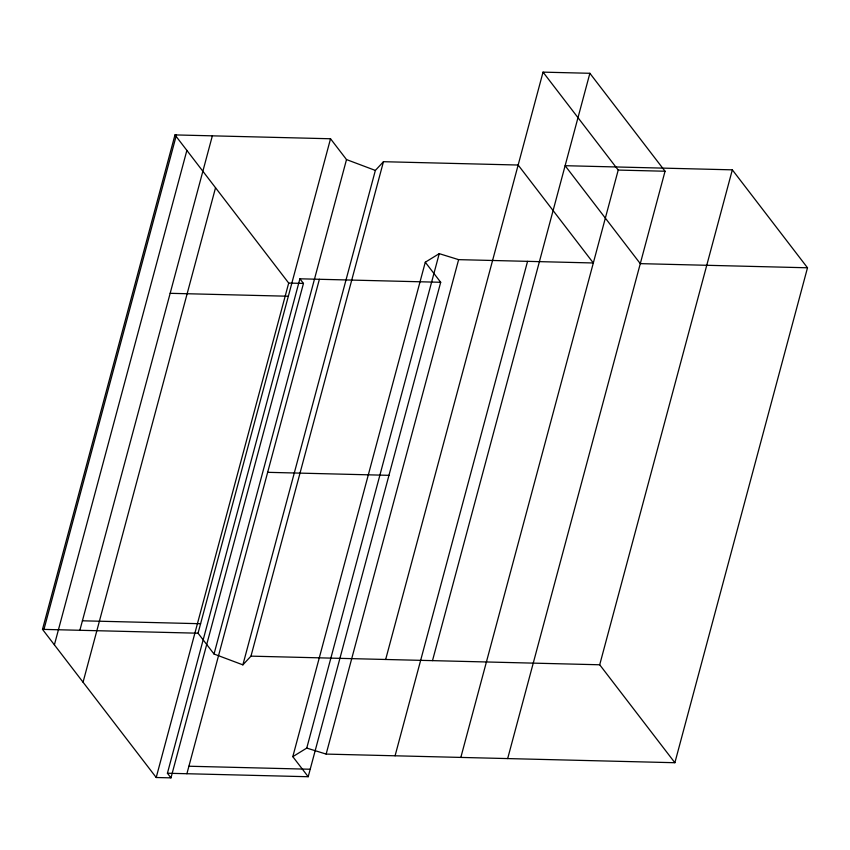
<?xml version="1.0" encoding="UTF-8"?>
<svg xmlns="http://www.w3.org/2000/svg" width="850" height="850" viewBox="0 0 850 850"><rect width="100%" height="100%" fill="white"/><g stroke="black" fill="none" stroke-linecap="round" stroke-linejoin="round"><path stroke-width="1.27" d="M170.967 777.867L167.418 773.245L299.901 278.8L303.461 283.422L170.967 777.867L156.209 777.506L42.5 629.361L174.983 134.916L330.533 138.762L346.513 159.577L375.36 170.425L383.456 161.702L518.149 165.028L593.321 262.969L458.628 259.643L439.237 253.651L425.287 262.214L292.804 756.659L308.199 776.73L440.693 282.285L425.287 262.214M43.945 629.393L176.439 134.948M54.389 644.852L186.873 150.407M79.868 630.286L212.351 135.841M83.056 682.199L215.539 187.754M156.209 777.506L288.692 283.061L174.983 134.916M383.456 161.702L250.973 656.147L242.877 664.859L214.03 654.022L198.05 633.207L330.533 138.762M214.03 654.022L346.513 159.577M186.904 773.723L319.388 279.278M242.877 664.859L375.36 170.425M292.804 756.659L306.754 748.085L439.237 253.651M306.754 748.085L326.145 754.088L458.628 259.643M385.666 659.472L543.044 72.133L589.879 73.291L665.051 171.232L507.673 758.572M395.08 755.788L527.563 261.343M432.501 660.631L589.879 73.291M460.838 757.414L618.216 170.074L543.044 72.133M674.879 762.716L599.707 664.774L732.328 169.841L565.112 165.697L640.284 263.638L807.5 267.782L674.879 762.716L326.145 754.088M618.216 170.074L665.051 171.232M299.901 278.8L440.693 282.285M288.692 283.061L303.461 283.422M170.159 293.314L288.341 296.236M267.665 472.324L388.96 475.331M82.407 620.798L200.589 623.73M42.5 629.361L198.05 633.207M250.973 656.147L599.707 664.774M188.913 766.232L310.207 769.239M167.418 773.245L308.199 776.73M732.328 169.841L807.5 267.782"/></g></svg>
